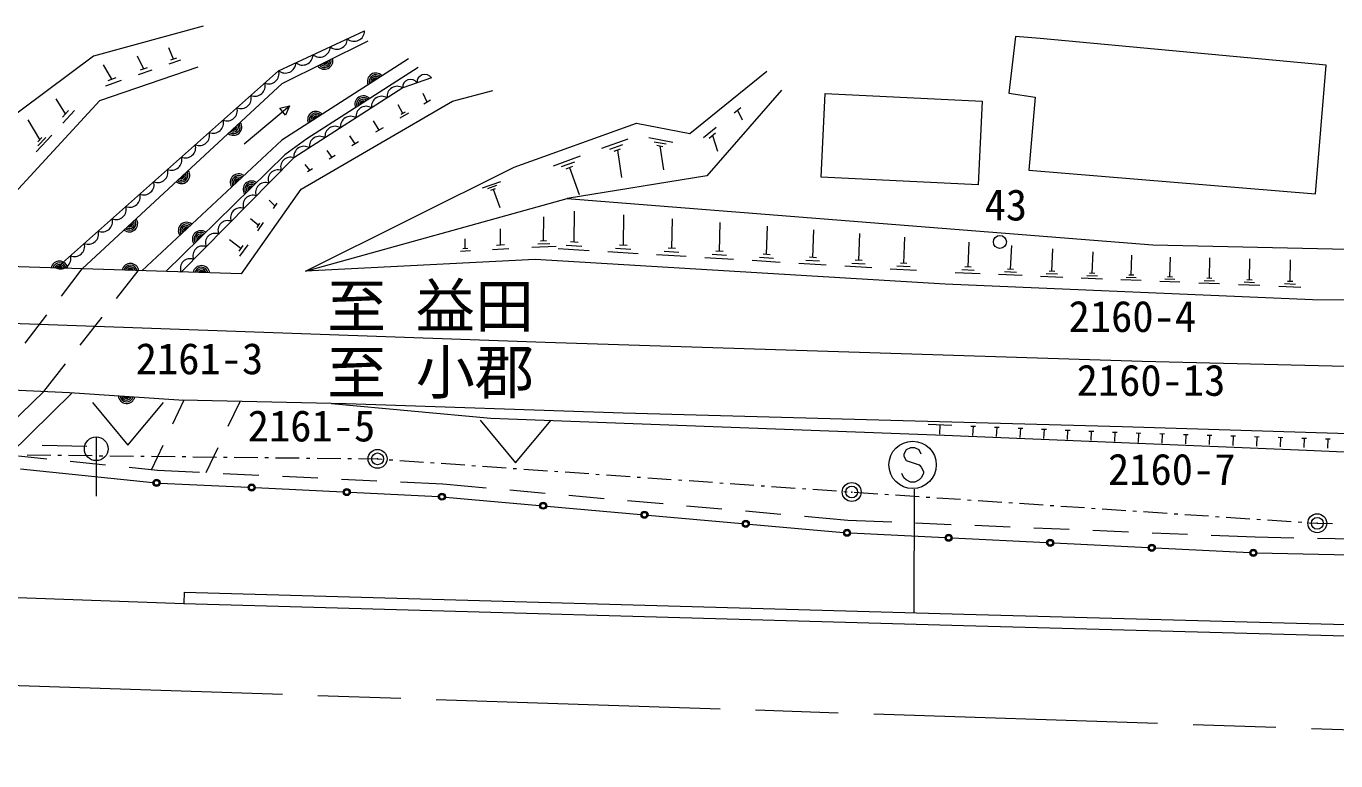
# Model space of a CAD drawing. Units: millimetres, scale not verified. Extents: x 40000 to 680000, y 20000 to 380000.
# Drawn here: x 274424 to 329759, y 274463 to 305510 of the extents above; entities that cross this region are included whole.
import ezdxf
from ezdxf.enums import TextEntityAlignment as Align

# ---------------------------------------------------------------- set-up
doc = ezdxf.new("R2010")
doc.units = ezdxf.units.MM
doc.header["$LTSCALE"] = 1000
doc.header["$PDMODE"] = 32
doc.header["$PDSIZE"] = 500
doc.linetypes.add('CHAIN', pattern=[18.5, 12, -1.5, 3.5, -1.5])
for name, color, linetype, lineweight in [('M-BGD', 7, 'Continuous', 13), ('M-BMK', 2, 'CHAIN', 13), ('M-BMK-ROW', 30, 'Continuous', 13), ('M-STR-HTXT', 7, 'Continuous', 13), ('M-STR-STRC', 7, 'Continuous', 13)]:
    doc.layers.add(name, color=color, linetype=linetype, lineweight=lineweight)
doc.layers.add('M-BMK-HTXT', color=7, linetype='Continuous')
doc.styles.add('ＭＳ ゴシック', font='')
doc.styles.get('ＭＳ ゴシック').set_extended_font_data('MS Gothic')

msp = doc.modelspace()

# ---------------------------------------------------------------- linework, layer by layer
at = {"layer": 'M-BGD'}
for p, q in [((280651, 304110), (280455, 304599)), ((278048, 303264), (277687, 303874)), ((279390, 303698), (279122, 304246)), ((280943, 304071), (280445, 303900)), ((280776, 304153), (280527, 304067)), ((278216, 303322), (277881, 303206)), ((279728, 303653), (279151, 303455)), ((279534, 303748), (279246, 303649)), ((278441, 303211), (277771, 302981)), ((276084, 301806), (275697, 302434)), ((283634, 300535), (285550, 302140)), ((285142, 302043), (285550, 302140)), ((285550, 302140), (285383, 301756)), ((290341, 301823), (290144, 302190)), ((291367, 302299), (291194, 302668)), ((291508, 302381), (291226, 302217)), ((317053, 302504), (316794, 299426)), ((276209, 301941), (275959, 301670)), ((276470, 301952), (275969, 301409)), ((285383, 301756), (285142, 302043)), ((290574, 301838), (290213, 301628)), ((290431, 301875), (290251, 301771)), ((304332, 301847), (304614, 302074)), ((304473, 301961), (304678, 301557)), ((274999, 300715), (274514, 301555)), ((289342, 301121), (289101, 301515)), ((289501, 301214), (289182, 301028)), ((303038, 300803), (303580, 301240)), ((275506, 300907), (274848, 300194)), ((275081, 300804), (274916, 300626)), ((275252, 300811), (274923, 300454)), ((288331, 300533), (288099, 300870)), ((288472, 300616), (288190, 300451)), ((298752, 300354), (299856, 300753)), ((299078, 300316), (299630, 300515)), ((300738, 300803), (301745, 300608)), ((300965, 300629), (301468, 300531)), ((301067, 300478), (301318, 300429)), ((303283, 300777), (303553, 300996)), ((303418, 300886), (303633, 300225)), ((287357, 299967), (287136, 300253)), ((287482, 300040), (287232, 299894)), ((296708, 299615), (297844, 300026)), ((299266, 300228), (299541, 300327)), ((299404, 300277), (299574, 299116)), ((301192, 300454), (301356, 299442)), ((286415, 299419), (286208, 299662)), ((286526, 299484), (286305, 299355)), ((297043, 299576), (297611, 299781)), ((297237, 299485), (297520, 299588)), ((297378, 299536), (297789, 298401)), ((293699, 298672), (294476, 298953)), ((293928, 298645), (294317, 298786)), ((294061, 298583), (294255, 298654)), ((294158, 298619), (294439, 297841)), ((284933, 297916), (284684, 298156)), ((285013, 298029), (284854, 297803)), ((284228, 297095), (283908, 297372)), ((284289, 297182), (284168, 297008)), ((284437, 297207), (284194, 296861)), ((296285, 296433), (296292, 297459)), ((297580, 296385), (297591, 297698)), ((299657, 296252), (299676, 297533)), ((301704, 296120), (301729, 297371)), ((303721, 295990), (303752, 297211)), ((294466, 296254), (294463, 296946)), ((305709, 295862), (305746, 297053)), ((307668, 295736), (307710, 296898)), ((309599, 295611), (309646, 296745)), ((311502, 295489), (311553, 296595)), ((283491, 296118), (283018, 296480)), ((283576, 296239), (283405, 295996)), ((283784, 296276), (283442, 295788)), ((293084, 296114), (292874, 296103)), ((292979, 296109), (292974, 296530)), ((294820, 296099), (294129, 296063)), ((294638, 296263), (294293, 296245)), ((296811, 296203), (295786, 296150)), ((296548, 296318), (296036, 296291)), ((296414, 296439), (296157, 296426)), ((298215, 296018), (296905, 296098)), ((297898, 296202), (297243, 296241)), ((297744, 296375), (297416, 296395)), ((299967, 296072), (299328, 296111)), ((299817, 296242), (299497, 296261)), ((301860, 296110), (301548, 296129)), ((314221, 295328), (314273, 296380)), ((316019, 295239), (316065, 296239)), ((317767, 295152), (317808, 296101)), ((293194, 296015), (292774, 295993)), ((300277, 295893), (298998, 295971)), ((302310, 295770), (301061, 295845)), ((302007, 295945), (301382, 295983)), ((304312, 295648), (303093, 295722)), ((304017, 295819), (303407, 295856)), ((303874, 295981), (303569, 295999)), ((306286, 295528), (305096, 295601)), ((305997, 295695), (305403, 295731)), ((305858, 295853), (305560, 295871)), ((307949, 295573), (307369, 295608)), ((307813, 295727), (307523, 295745)), ((309873, 295453), (309307, 295487)), ((309740, 295603), (309457, 295620)), ((311640, 295481), (311364, 295497)), ((319465, 295069), (319501, 295968)), ((321115, 294987), (321146, 295838)), ((322752, 294915), (322780, 295753)), ((324417, 294851), (324443, 295716)), ((326108, 294787), (326132, 295679)), ((327827, 294721), (327849, 295641)), ((283526, 295037), (271135, 295432)), ((275912, 294102), (276796, 295251)), ((278244, 294004), (279161, 295176)), ((308231, 295410), (307070, 295481)), ((310148, 295294), (309015, 295363)), ((312037, 295179), (310932, 295246)), ((311769, 295334), (311217, 295368)), ((314736, 295043), (313683, 295087)), ((314478, 295185), (313952, 295207)), ((314352, 295322), (314089, 295333)), ((316509, 294968), (315509, 295010)), ((316264, 295103), (315764, 295124)), ((316144, 295234), (315894, 295244)), ((318231, 294895), (317282, 294935)), ((317999, 295024), (317525, 295044)), ((317885, 295147), (317648, 295157)), ((319685, 294947), (319235, 294966)), ((319578, 295064), (319353, 295073)), ((321222, 294982), (321009, 294991)), ((319905, 294825), (319006, 294863)), ((321532, 294756), (320681, 294792)), ((321324, 294872), (320898, 294889)), ((323163, 294687), (322325, 294723)), ((322957, 294801), (322538, 294819)), ((322857, 294910), (322648, 294919)), ((324840, 294617), (323975, 294653)), ((324628, 294734), (324196, 294752)), ((324525, 294847), (324309, 294856)), ((326544, 294545), (325653, 294583)), ((326326, 294666), (325880, 294685)), ((326219, 294782), (325997, 294791)), ((328277, 294472), (327358, 294511)), ((328052, 294597), (327592, 294616)), ((327942, 294716), (327712, 294726)), ((274388, 292120), (275302, 293309)), ((276703, 292035), (277628, 293216)), ((275170, 290075), (276087, 291247)), ((271344, 290249), (276248, 290025)), ((275170, 290075), (272436, 287418)), ((273714, 287403), (276367, 290018)), ((276248, 290025), (281082, 289707)), ((277226, 289609), (278726, 287809)), ((278726, 287809), (280226, 289609)), ((281082, 289707), (280612, 288693)), ((282964, 288601), (283471, 289654)), ((293603, 288853), (295103, 287053)), ((295103, 287053), (296603, 288853)), ((312534, 288688), (313533, 288645)), ((313034, 288667), (313017, 288267)), ((314332, 288611), (314532, 288603)), ((314432, 288607), (314415, 288207)), ((315332, 288569), (315531, 288560)), ((315431, 288564), (315414, 288165)), ((316331, 288526), (316530, 288518)), ((316431, 288522), (316413, 288122)), ((317330, 288483), (317530, 288475)), ((317430, 288479), (317413, 288080)), ((318329, 288441), (318529, 288432)), ((318429, 288437), (318412, 288037)), ((319328, 288398), (319528, 288390)), ((319428, 288394), (319411, 287994)), ((320327, 288356), (320527, 288347)), ((320427, 288351), (320410, 287952)), ((321326, 288320), (321526, 288314)), ((321426, 288317), (321414, 287917)), ((275099, 287804), (276982, 287754)), ((280192, 287785), (279722, 286772)), ((322326, 288290), (322526, 288283)), ((322426, 288286), (322414, 287887)), ((323325, 288259), (323525, 288253)), ((323425, 288256), (323413, 287856)), ((324325, 288228), (324525, 288222)), ((324425, 288225), (324413, 287825)), ((325324, 288197), (325524, 288191)), ((325424, 288194), (325412, 287795)), ((326324, 288167), (326524, 288161)), ((326424, 288164), (326412, 287764)), ((327324, 288136), (327523, 288130)), ((327423, 288133), (327411, 287733)), ((328323, 288105), (328523, 288099)), ((328423, 288102), (328411, 287703)), ((329323, 288075), (329522, 288069)), ((329423, 288072), (329410, 287672)), ((274095, 287351), (275293, 287228)), ((282022, 286646), (282530, 287700)), ((311605, 287606), (311514, 287424)), ((311514, 287424), (311514, 287333)), ((311514, 287333), (311605, 287152)), ((311787, 287697), (311605, 287606)), ((311968, 287697), (311787, 287697)), ((312150, 287606), (311968, 287697)), ((312241, 287424), (312150, 287606)), ((274189, 286801), (279782, 286225)), ((276288, 287125), (277780, 286972)), ((278774, 286869), (279972, 286746)), ((279972, 286746), (281754, 286659)), ((311605, 287152), (312150, 286970)), ((312150, 286970), (312241, 286879)), ((312241, 286879), (312332, 286697)), ((312332, 286697), (312332, 286606)), ((280081, 286202), (283801, 286022)), ((282753, 286611), (284251, 286538)), ((285250, 286490), (286748, 286418)), ((287747, 286369), (289245, 286297)), ((290244, 286248), (292026, 286162)), ((292026, 286162), (293861, 285998)), ((311514, 286424), (311423, 286606)), ((311605, 286333), (311514, 286424)), ((311787, 286242), (311605, 286333)), ((311968, 286242), (311787, 286242)), ((312150, 286333), (311968, 286242)), ((312241, 286424), (312150, 286333)), ((312332, 286606), (312241, 286424)), ((284101, 286008), (287820, 285827)), ((288120, 285813), (291839, 285633)), ((292139, 285612), (296119, 285257)), ((294857, 285910), (296351, 285776)), ((297348, 285688), (298842, 285555)), ((296418, 285231), (300398, 284876)), ((299838, 285466), (301332, 285333)), ((302328, 285244), (303822, 285111)), ((304818, 285022), (306312, 284889)), ((300697, 284850), (304678, 284495)), ((304976, 284468), (308957, 284114)), ((307308, 284800), (309143, 284637)), ((309143, 284637), (311004, 284560)), ((312003, 284519), (313502, 284457)), ((309256, 284093), (313249, 283896)), ((313548, 283881), (317541, 283684)), ((314501, 284415), (316000, 284353)), ((316999, 284312), (318498, 284250)), ((319497, 284208), (320995, 284146)), ((321995, 284105), (323493, 284043)), ((324492, 284001), (326353, 283924)), ((326353, 283924), (327983, 283891)), ((328983, 283870), (330483, 283839)), ((317841, 283670), (321834, 283473)), ((322133, 283458), (326126, 283261)), ((326426, 283250), (330336, 283169)), ((281093, 281592), (281080, 281115))]:
    msp.add_line(p, q, dxfattribs=at)
for points in [[(281905, 305510), (277266, 304236), (269140, 298180), (266058, 298388), (247350, 298356), (246836, 300273), (234401, 300970)], [(275704, 295286), (285090, 303630), (288723, 305307)], [(276796, 295251), (285238, 303090), (288868, 304897)], [(317262, 304989), (316224, 305079), (315940, 302683), (317053, 302504)], [(316794, 299426), (328899, 298421), (329351, 303865), (317262, 304989)], [(234401, 300970), (241247, 298213), (247346, 295993), (271135, 295432), (277538, 302372), (281691, 303799)], [(290582, 304134), (285223, 300691), (279306, 295171)], [(290987, 303760), (286282, 300753), (285347, 300067), (280318, 295139)], [(291548, 303323), (290332, 302903), (285737, 299943), (280969, 295118)], [(286226, 295152), (295043, 299545), (300215, 301414), (302458, 300978), (305722, 303611)], [(283526, 295037), (286039, 298622), (292441, 302345), (294140, 302797)], [(306345, 302801), (303183, 299187), (297279, 298221)], [(286226, 295152), (297279, 298221), (322033, 296270), (330247, 296088), (351494, 295639), (355911, 296573)], [(144684, 296970), (235112, 294225), (263855, 293314), (296357, 292157), (321576, 291351), (335895, 291001), (359222, 290089), (382094, 289318), (431159, 287592), (463030, 286403), (510576, 284741), (551134, 283374), (573038, 282568)], [(354976, 293909), (328781, 293950), (313253, 294605), (295925, 295656), (286226, 295152)], [(299645, 289157), (287949, 289555), (281023, 289708)], [(287330, 289568), (294057, 288951), (313230, 288227), (328525, 287596), (336809, 287222), (346308, 287596), (352090, 288060)], [(352090, 288060), (338500, 288028), (320734, 288573), (299645, 289157)], [(188707, 281228), (199040, 284222), (200707, 284331), (214373, 284736), (227424, 282680), (237811, 282563), (249904, 282143), (254601, 281979), (271315, 281465), (281096, 281114)], [(281080, 281115), (314025, 280184), (350473, 279191), (383462, 278116), (421099, 276873), (446052, 275921), (472893, 275062)], [(281093, 281592), (314038, 280661), (350488, 279668), (383477, 278593), (421116, 277350), (446069, 276398), (472909, 275539)]]:
    msp.add_lwpolyline(points, dxfattribs=at)
msp.add_lwpolyline([(308185, 302672), (314821, 302345), (314647, 298803), (308010, 299130)], close=True, dxfattribs=at)
for centre, radius in [((315568, 296390), 276), ((311878, 286970), 1000), ((279931, 286210), 150), ((279931, 286210), 120), ((279931, 286210), 100), ((283951, 286015), 150), ((283951, 286015), 120), ((283951, 286015), 100), ((287970, 285820), 150), ((287970, 285820), 120), ((287970, 285820), 100), ((291989, 285625), 150), ((291989, 285625), 120), ((291989, 285625), 100), ((296268, 285244), 150), ((296268, 285244), 120), ((296268, 285244), 100), ((300548, 284863), 150), ((300548, 284863), 120), ((300548, 284863), 100), ((304827, 284482), 150), ((304827, 284482), 120), ((304827, 284482), 100), ((309106, 284101), 150), ((309106, 284101), 120), ((309106, 284101), 100), ((313399, 283889), 150), ((313399, 283889), 120), ((313399, 283889), 100), ((317691, 283677), 150), ((317691, 283677), 120), ((317691, 283677), 100), ((321983, 283465), 150), ((321983, 283465), 120), ((321983, 283465), 100), ((326276, 283254), 150), ((326276, 283254), 120), ((326276, 283254), 100)]:
    msp.add_circle(centre, radius, dxfattribs=at)
for centre, radius, start, end in [((287551, 304981), 445, 230.7873, 358.7838), ((288278, 305317), 445, 230.7873, 358.7838), ((286825, 304646), 445, 230.7873, 358.7838), ((285372, 303975), 445, 230.7873, 358.7838), ((286098, 304310), 445, 230.7873, 358.7838), ((287029, 304042), 354, 215.264, 17.6692), ((287029, 304042), 283, 217.488, 15.4452), ((287029, 304042), 212, 221.2344, 11.6988), ((287029, 304042), 142, 228.9461, 3.9871), ((287029, 304042), 100, 239.2638, 353.6694), ((284675, 303506), 433, 246.6386, 16.6311), ((289194, 303177), 354, 41.5158, 203.921), ((289194, 303177), 283, 43.7398, 201.6969), ((289194, 303177), 212, 47.4862, 197.9506), ((289194, 303177), 142, 55.1979, 190.2389), ((289194, 303177), 100, 65.5156, 179.9212), ((290663, 302931), 332, 33.3504, 184.8366), ((291271, 303141), 332, 33.3504, 184.8366), ((284089, 302984), 433, 246.6386, 16.6311), ((290102, 302540), 430, 57.5235, 188.0451), ((283502, 302463), 433, 246.6386, 16.6311), ((288664, 302211), 354, 41.379, 203.7841), ((288664, 302211), 283, 43.603, 201.5601), ((288664, 302211), 212, 47.3493, 197.8138), ((288664, 302211), 142, 55.0611, 190.102), ((288664, 302211), 100, 65.3787, 179.7844), ((289445, 302117), 430, 57.5235, 188.0451), ((282915, 301941), 433, 246.6386, 16.6311), ((286670, 301556), 354, 41.5158, 203.921), ((286670, 301556), 283, 43.7398, 201.6969), ((286670, 301556), 212, 47.4862, 197.9506), ((286670, 301556), 142, 55.1979, 190.2389), ((286670, 301556), 100, 65.5156, 179.9212), ((288132, 301272), 430, 57.5235, 188.0451), ((288789, 301694), 430, 57.5235, 188.0451), ((281742, 300898), 433, 246.6386, 16.6311), ((282329, 301420), 433, 246.6386, 16.6311), ((283179, 301251), 354, 231.6714, 34.0766), ((283179, 301251), 283, 233.8955, 31.8526), ((283179, 301251), 212, 237.6418, 28.1062), ((283179, 301251), 142, 245.3535, 20.3945), ((283179, 301251), 100, 255.6712, 10.0768), ((287476, 300849), 430, 57.5235, 188.0451), ((281156, 300377), 433, 246.6386, 16.6311), ((286819, 300426), 430, 57.5235, 188.0451), ((280569, 299856), 433, 246.6386, 16.6311), ((285585, 299563), 409, 68.2153, 202.4665), ((286162, 300003), 430, 57.5235, 188.0451), ((279982, 299334), 433, 246.6386, 16.6311), ((280980, 299210), 354, 231.6714, 34.0766), ((285055, 299027), 409, 68.2153, 202.4665), ((279396, 298813), 433, 246.6386, 16.6311), ((280980, 299210), 283, 233.8955, 31.8526), ((280980, 299210), 212, 237.6418, 28.1062), ((280980, 299210), 142, 245.3535, 20.3945), ((280980, 299210), 100, 255.6712, 10.0768), ((283398, 298915), 354, 51.8076, 214.2127), ((283398, 298915), 283, 54.0316, 211.9887), ((283398, 298915), 212, 57.7779, 208.2424), ((283398, 298915), 142, 65.4896, 200.5306), ((283398, 298915), 100, 75.8073, 190.213), ((283942, 298614), 354, 53.2148, 215.62), ((283942, 298614), 283, 55.4388, 213.3959), ((283942, 298614), 212, 59.1852, 209.6496), ((284526, 298491), 409, 68.2153, 202.4665), ((278809, 298291), 433, 246.6386, 16.6311), ((283996, 297955), 409, 68.2153, 202.4665), ((283942, 298614), 142, 66.8969, 201.9379), ((283942, 298614), 100, 77.2146, 191.6202), ((278222, 297770), 433, 246.6386, 16.6311), ((283466, 297419), 409, 68.2153, 202.4665), ((277636, 297248), 433, 246.6386, 16.6311), ((278782, 297169), 354, 231.6714, 34.0766), ((278782, 297169), 283, 233.8955, 31.8526), ((278782, 297169), 212, 237.6418, 28.1062), ((278782, 297169), 142, 245.3535, 20.3945), ((278782, 297169), 100, 255.6712, 10.0768), ((281205, 296868), 354, 51.8076, 214.2127), ((281205, 296868), 283, 54.0316, 211.9887), ((282936, 296883), 409, 68.2153, 202.4665), ((277049, 296727), 433, 246.6386, 16.6311), ((281205, 296868), 212, 57.7779, 208.2424), ((281205, 296868), 142, 65.4896, 200.5306), ((281205, 296868), 100, 75.8073, 190.213), ((281799, 296515), 354, 53.2148, 215.62), ((281799, 296515), 283, 55.4388, 213.3959), ((281799, 296515), 212, 59.1852, 209.6496), ((281799, 296515), 142, 66.8969, 201.9379), ((281799, 296515), 100, 77.2146, 191.6202), ((282407, 296347), 409, 68.2153, 202.4665), ((276463, 296205), 433, 246.6386, 16.6311), ((281877, 295811), 409, 68.2153, 202.4665), ((275830, 295228), 354, 6.9715, 169.3767), ((275830, 295228), 283, 9.1956, 167.1527), ((275876, 295684), 433, 246.6386, 16.6311), ((281347, 295275), 409, 68.2153, 202.4665), ((275830, 295228), 212, 12.9419, 163.4064), ((275830, 295228), 142, 20.6536, 155.6946), ((275830, 295228), 100, 30.9713, 145.377), ((278828, 295132), 354, 6.9715, 169.3767), ((278828, 295132), 283, 9.1956, 167.1527), ((278828, 295132), 212, 12.9419, 163.4064), ((278828, 295132), 142, 20.6536, 155.6946), ((278828, 295132), 100, 30.9713, 145.377), ((281826, 295037), 354, 6.9715, 169.3767), ((281826, 295037), 283, 9.1956, 167.1527), ((281826, 295037), 212, 12.9419, 163.4064), ((281826, 295037), 142, 20.6536, 155.6946), ((281826, 295037), 100, 30.9713, 145.377), ((278669, 289920), 354, 185.0232, 347.4284), ((278669, 289920), 283, 187.2473, 345.2044), ((278669, 289920), 212, 190.9936, 341.4581), ((278669, 289920), 142, 198.7053, 333.7463), ((278669, 289920), 100, 209.023, 323.4287)]:
    msp.add_arc(centre, radius, start, end, dxfattribs=at)
at = {"layer": 'M-BMK'}
msp.add_lwpolyline([(273257, 277674), (330908, 275761), (373146, 274390), (411306, 273115), (445922, 271943), (472833, 271124), (520034, 269436), (551308, 268177), (563304, 267779), (572481, 267468)], dxfattribs=at)
at = {"layer": 'M-BMK-ROW'}
for p, q in [((274464, 287395), (275464, 287383)), ((275764, 287380), (275914, 287378)), ((276214, 287374), (277214, 287363)), ((277514, 287359), (277664, 287358)), ((277964, 287354), (278963, 287343)), ((279263, 287339), (279413, 287338)), ((279713, 287334), (280713, 287323)), ((281013, 287319), (281163, 287317)), ((281463, 287314), (282463, 287302)), ((282763, 287299), (282913, 287297)), ((283213, 287294), (284213, 287282)), ((284513, 287279), (284663, 287277)), ((284963, 287273), (285963, 287262)), ((286263, 287258), (286413, 287257)), ((286713, 287253), (287713, 287242)), ((288013, 287238), (288163, 287237)), ((288463, 287233), (289271, 287224)), ((289271, 287224), (289462, 287210)), ((289762, 287189), (289911, 287179)), ((290210, 287158), (291208, 287088)), ((291507, 287067), (291657, 287057)), ((291956, 287036), (292954, 286966)), ((293253, 286945), (293403, 286935)), ((293702, 286914), (294700, 286844)), ((294999, 286823), (295148, 286813)), ((295448, 286792), (296445, 286722)), ((296745, 286701), (296894, 286691)), ((297193, 286670), (298191, 286600)), ((298490, 286579), (298640, 286569)), ((298939, 286548), (299937, 286478)), ((300236, 286457), (300386, 286447)), ((300685, 286426), (301682, 286356)), ((301982, 286335), (302131, 286325)), ((302431, 286304), (303428, 286234)), ((303727, 286213), (303877, 286203)), ((304176, 286182), (305174, 286112)), ((305473, 286091), (305623, 286081)), ((305922, 286060), (306920, 285990)), ((307219, 285969), (307369, 285959)), ((307668, 285938), (308665, 285868)), ((308965, 285847), (309114, 285837)), ((309414, 285816), (310411, 285749)), ((310711, 285729), (310860, 285719)), ((311160, 285699), (312157, 285632)), ((312457, 285612), (312606, 285602)), ((312906, 285582), (313904, 285515)), ((314203, 285494), (314352, 285484)), ((314652, 285464), (315650, 285397)), ((315949, 285377), (316099, 285367)), ((316398, 285347), (317396, 285280)), ((317695, 285260), (317845, 285250)), ((318144, 285230), (319142, 285163)), ((319441, 285143), (319591, 285133)), ((319890, 285113), (320888, 285046)), ((321187, 285025), (321337, 285015)), ((321636, 284995), (322634, 284928)), ((322933, 284908), (323083, 284898)), ((323382, 284878), (324380, 284811)), ((324679, 284791), (324829, 284781)), ((325128, 284761), (326126, 284694)), ((326425, 284674), (326575, 284664)), ((326874, 284644), (327872, 284577)), ((328171, 284557), (328321, 284546)), ((328620, 284526), (328976, 284503)), ((328976, 284503), (329620, 284493))]:
    msp.add_line(p, q, dxfattribs=at)
for centre in [(289271, 287224), (309305, 285823), (328976, 284503)]:
    msp.add_circle(centre, 400, dxfattribs=at)
for p in [(289271, 287224), (309305, 285823), (328976, 284503)]:
    msp.add_point(p, dxfattribs=at)
at = {"layer": 'M-STR-HTXT'}
msp.add_line((311948, 285942), (311925, 280721), dxfattribs=at)
at = {"layer": 'M-STR-STRC'}
msp.add_line((277382, 288150), (277382, 285650), dxfattribs=at)
msp.add_circle((277382, 287650), 500, dxfattribs=at)

# ---------------------------------------------------------------- texts
at = {"layer": 'M-BGD', "style": 'ＭＳ ゴシック'}
msp.add_text('43', height=1320, dxfattribs=at).set_placement((315817, 297958), align=Align.MIDDLE_CENTER)
at = {"layer": 'M-BMK-HTXT', "style": 'ＭＳ ゴシック'}
for s, p in [('至 益田', (291510, 293691)), ('至 小郡', (291510, 290887))]:
    msp.add_text(s, height=1833, dxfattribs=at).set_placement(p, align=Align.MIDDLE_CENTER)
for s, p in [('2160-4', (321162, 292191)), ('2161-3', (281746, 290404)), ('2160-13', (321951, 289492)), ('2161-5', (286478, 287564)), ('2160-7', (322827, 285730))]:
    msp.add_text(s, height=1320, dxfattribs=at).set_placement(p, align=Align.BOTTOM_CENTER)

doc.saveas('drawing.dxf')
